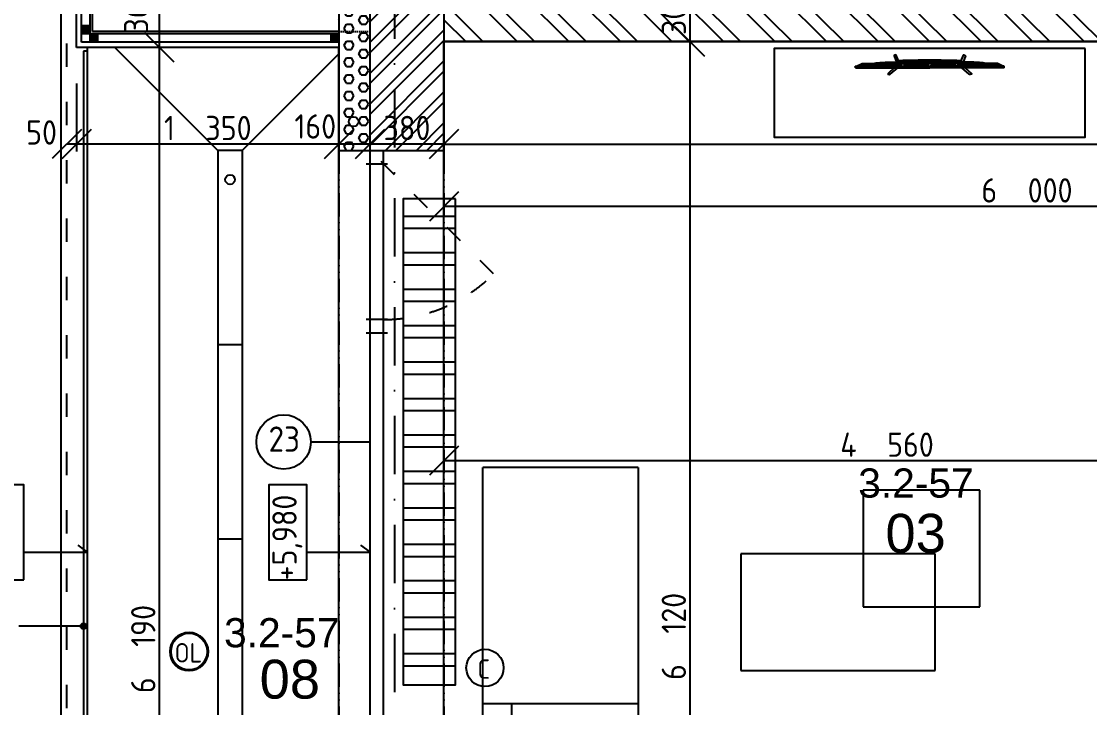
# Model space of a CAD drawing. Extents: x 4511820 to 5180432, y -1526536 to -944957.
# Drawn here: x 4978777 to 4984274, y -1153121 to -1149590 of the extents above; entities that cross this region are included whole.
import ezdxf

# ---------------------------------------------------------------- set-up
doc = ezdxf.new("R2010")
doc.units = 0
doc.header["$MEASUREMENT"] = 0
for name, pattern in [('ACAD_ISO03W100', [30, 12, -18]), ('ACAD_ISO07W100', [3.5, 0.5, -3]), ('ACAD_ISO12W100', [22, 12, -3, 0.5, -3, 0.5, -3]), ('BODKOCIARKOVANA_3', [5.6, 3, -1.3, 0, -1.3])]:
    doc.linetypes.add(name, pattern=pattern)
doc.layers.get('0').update_dxf_attribs({"linetype": 'CONTINUOUS'})
doc.layers.get('Defpoints').update_dxf_attribs({"color": 61, "linetype": 'CONTINUOUS'})
for name, color, linetype in [('KÓTY', 4, 'CONTINUOUS'), ('MÚRY', 1, 'CONTINUOUS'), ('OKNÁ', 143, 'CONTINUOUS'), ('osi', 253, 'CONTINUOUS'), ('Plochy', 41, 'CONTINUOUS'), ('POPIS', 7, 'CONTINUOUS'), ('POZEMOK', 7, 'CONTINUOUS'), ('TENKÁ', 7, 'CONTINUOUS'), ('tzb', 153, 'CONTINUOUS'), ('Z-Kúrenie', 101, 'CONTINUOUS'), ('ZARIADENIE', 47, 'CONTINUOUS'), ('ŠRAFY', 82, 'CONTINUOUS')]:
    doc.layers.add(name, color=color, linetype=linetype)
doc.layers.add('zz-kanal-daždová', color=136, linetype='CONTINUOUS', lineweight=40)
doc.styles.add('ARIAL', font='arial.ttf')
doc.styles.add('STYLE1', font='isocp.shx')
doc.dimstyles.new('STANDARD-50', dxfattribs={"dimtxt": 125, "dimasz": 150, "dimexe": 10, "dimexo": 200, "dimgap": 20, "dimtad": 1, "dimdsep": 46, "dimlunit": 6, "dimtxsty": 'STYLE1', "dimblk1": 'OBLIQUE', "dimblk2": 'OBLIQUE', "dimsah": 1, "dimcen": 2.5, "dimse1": 1, "dimse2": 1, "dimadec": 0, "dimazin": 0, "dimtfac": 1, "dimtmove": 1, "dimatfit": 3, "dimldrblk": 'OBLIQUE', "dimfxl": 1, "dimtolj": 1, "dimtzin": 0, "dimarcsym": 0})
pattern_1 = [(315, (6325766.1914, 3871286.8086), (4.4194173824, 4.4194173824), [])]

# ---------------------------------------------------------------- blocks, each defined once
blk = doc.blocks.new('_OBLIQUE')
at = {"color": 0, "linetype": 'ByBlock'}
blk.add_line((-0.5, -0.5), (0.5, 0.5), dxfattribs=at)
blk = doc.blocks.new('*D13042')
at = {"layer": 'Defpoints', "color": 0}
for p in [(4980951, -1149394.2), (4976404.5, -1149694.2), (4980951, -1149694.2)]:
    blk.add_point(p, dxfattribs=at)
at = {"layer": 'KÓTY', "color": 0, "lineweight": -2}
blk.add_line((4976404.5, -1149394.2), (4976404.5, -1149694.2), dxfattribs=at)
at = {"layer": 'KÓTY', "color": 0, "linetype": 'ByBlock', "lineweight": -2, "xscale": 150, "yscale": 150, "zscale": 150}
for p, rotation in [((4976404.5, -1149394.2), 90), ((4976404.5, -1149694.2), 270)]:
    blk.add_blockref('_OBLIQUE', p, dxfattribs=dict(at, rotation=rotation))
at = {"layer": 'KÓTY', "color": 0, "insert": (4976322, -1149544.2), "char_height": 125, "attachment_point": 5, "rotation": 90, "style": 'STYLE1'}
blk.add_mtext('\\A1;300', dxfattribs=at)
blk = doc.blocks.new('*D13043')
at = {"layer": 'Defpoints', "color": 0}
for p in [(4980951, -1149694.2), (4976404.5, -1155814.2), (4980951, -1155814.2)]:
    blk.add_point(p, dxfattribs=at)
at = {"layer": 'KÓTY', "color": 0, "lineweight": -2}
blk.add_line((4976404.5, -1149694.2), (4976404.5, -1155814.2), dxfattribs=at)
at = {"layer": 'KÓTY', "color": 0, "linetype": 'ByBlock', "lineweight": -2, "xscale": 150, "yscale": 150, "zscale": 150}
for p, rotation in [((4976404.5, -1149694.2), 90), ((4976404.5, -1155814.2), 270)]:
    blk.add_blockref('_OBLIQUE', p, dxfattribs=dict(at, rotation=rotation))
at = {"layer": 'KÓTY', "color": 0, "insert": (4976322, -1152754.2), "char_height": 125, "attachment_point": 5, "rotation": 90, "style": 'STYLE1'}
blk.add_mtext('\\A1;6ﾠ120', dxfattribs=at)
blk = doc.blocks.new('*D13050')
at = {"layer": 'Defpoints', "color": 0}
for p in [(4980696, -1143124.2), (4976754.5, -1149544.2), (4980696, -1149544.2)]:
    blk.add_point(p, dxfattribs=at)
at = {"layer": 'KÓTY', "color": 0, "lineweight": -2}
blk.add_line((4976754.5, -1143124.2), (4976754.5, -1149544.2), dxfattribs=at)
at = {"layer": 'KÓTY', "color": 0, "linetype": 'ByBlock', "lineweight": -2, "xscale": 150, "yscale": 150, "zscale": 150}
for p, rotation in [((4976754.5, -1143124.2), 90), ((4976754.5, -1149544.2), 270)]:
    blk.add_blockref('_OBLIQUE', p, dxfattribs=dict(at, rotation=rotation))
at = {"layer": 'KÓTY', "color": 0, "insert": (4976672, -1146334.2), "char_height": 125, "attachment_point": 5, "rotation": 90, "style": 'STYLE1'}
blk.add_mtext('\\A1;6ﾠ420', dxfattribs=at)
blk = doc.blocks.new('*D13051')
at = {"layer": 'Defpoints', "color": 0}
for p in [(4980696, -1149544.2), (4976754.5, -1155964.2), (4980696, -1155964.2)]:
    blk.add_point(p, dxfattribs=at)
at = {"layer": 'KÓTY', "color": 0, "lineweight": -2}
blk.add_line((4976754.5, -1149544.2), (4976754.5, -1155964.2), dxfattribs=at)
at = {"layer": 'KÓTY', "color": 0, "linetype": 'ByBlock', "lineweight": -2, "xscale": 150, "yscale": 150, "zscale": 150}
for p, rotation in [((4976754.5, -1149544.2), 90), ((4976754.5, -1155964.2), 270)]:
    blk.add_blockref('_OBLIQUE', p, dxfattribs=dict(at, rotation=rotation))
at = {"layer": 'KÓTY', "color": 0, "insert": (4976672, -1152754.2), "char_height": 125, "attachment_point": 5, "rotation": 90, "style": 'STYLE1'}
blk.add_mtext('\\A1;6ﾠ420', dxfattribs=at)
blk = doc.blocks.new('*D13055')
at = {"layer": 'Defpoints', "color": 0}
for p in [(4979211, -1136604.2), (4977104.5, -1169414.2), (4982061, -1169414.2)]:
    blk.add_point(p, dxfattribs=at)
at = {"layer": 'KÓTY', "color": 0, "lineweight": -2}
blk.add_line((4977104.5, -1136604.2), (4977104.5, -1169414.2), dxfattribs=at)
at = {"layer": 'KÓTY', "color": 0, "linetype": 'ByBlock', "lineweight": -2, "xscale": 150, "yscale": 150, "zscale": 150}
for p, rotation in [((4977104.5, -1136604.2), 90), ((4977104.5, -1169414.2), 270)]:
    blk.add_blockref('_OBLIQUE', p, dxfattribs=dict(at, rotation=rotation))
at = {"layer": 'KÓTY', "color": 0, "insert": (4977022, -1153009.2), "char_height": 125, "attachment_point": 5, "rotation": 90, "style": 'STYLE1'}
blk.add_mtext('\\A1;32ﾠ810', dxfattribs=at)
blk = doc.blocks.new('*D13065')
at = {"layer": 'Defpoints', "color": 0}
for p in [(4980571, -1149004.2), (4977454.5, -1150254.2), (4980571, -1150254.2)]:
    blk.add_point(p, dxfattribs=at)
at = {"layer": 'KÓTY', "color": 0, "lineweight": -2}
blk.add_line((4977454.5, -1149004.2), (4977454.5, -1150254.2), dxfattribs=at)
at = {"layer": 'KÓTY', "color": 0, "linetype": 'ByBlock', "lineweight": -2, "xscale": 150, "yscale": 150, "zscale": 150}
for p, rotation in [((4977454.5, -1149004.2), 90), ((4977454.5, -1150254.2), 270)]:
    blk.add_blockref('_OBLIQUE', p, dxfattribs=dict(at, rotation=rotation))
at = {"layer": 'KÓTY', "color": 0, "insert": (4977372, -1149629.2), "char_height": 125, "attachment_point": 5, "rotation": 90, "style": 'STYLE1'}
blk.add_mtext('\\A1;1ﾠ250', dxfattribs=at)
blk = doc.blocks.new('*D13066')
at = {"layer": 'Defpoints', "color": 0}
for p in [(4980571, -1150254.2), (4977454.5, -1153254.2), (4980571, -1153254.2)]:
    blk.add_point(p, dxfattribs=at)
at = {"layer": 'KÓTY', "color": 0, "lineweight": -2}
blk.add_line((4977454.5, -1150254.2), (4977454.5, -1153254.2), dxfattribs=at)
at = {"layer": 'KÓTY', "color": 0, "linetype": 'ByBlock', "lineweight": -2, "xscale": 150, "yscale": 150, "zscale": 150}
for p, rotation in [((4977454.5, -1150254.2), 90), ((4977454.5, -1153254.2), 270)]:
    blk.add_blockref('_OBLIQUE', p, dxfattribs=dict(at, rotation=rotation))
at = {"layer": 'KÓTY', "color": 0, "insert": (4977372, -1151754.2), "char_height": 125, "attachment_point": 5, "rotation": 90, "style": 'STYLE1'}
blk.add_mtext('\\A1;3ﾠ000', dxfattribs=at)
blk = doc.blocks.new('sedacka roh')
at = {"layer": 'ZARIADENIE', "color": 30, "ltscale": 0.25}
for p, q in [((4397144.3, -1344644.9), (4397144.3, -1342275.4)), ((4397944.3, -1342275.4), (4397144.3, -1342275.4)), ((4397944.3, -1342275.4), (4397944.3, -1343844.9)), ((4397944.3, -1343491.4), (4397144.3, -1343491.4)), ((4397294.3, -1344494.9), (4397294.3, -1343491.4)), ((4400244.3, -1343844.9), (4397944.3, -1343844.9)), ((4397944.3, -1343844.9), (4397944.3, -1344494.9)), ((4398677.7, -1343844.9), (4398677.7, -1344494.9)), ((4399411, -1343844.9), (4399411, -1344494.9)), ((4400094.3, -1343844.9), (4400094.3, -1344494.9)), ((4400244.3, -1343844.9), (4400244.3, -1344644.9)), ((4397294.3, -1344494.9), (4400094.3, -1344494.9)), ((4397144.3, -1344644.9), (4400244.3, -1344644.9))]:
    blk.add_line(p, q, dxfattribs=at)
at = {"layer": 'ZARIADENIE', "color": 45, "ltscale": 0.25}
for p, q in [((4399702.3, -1342392.2), (4399102.3, -1342392.2)), ((4399102.3, -1342392.2), (4399102.3, -1342992.2)), ((4399702.3, -1342992.2), (4399702.3, -1342392.2)), ((4398472.5, -1342719.9), (4398472.5, -1343319.9)), ((4399472.5, -1342719.9), (4398472.5, -1342719.9)), ((4399472.5, -1343319.9), (4399472.5, -1342719.9)), ((4399102.3, -1342992.2), (4399702.3, -1342992.2)), ((4398472.5, -1343319.9), (4399472.5, -1343319.9))]:
    blk.add_line(p, q, dxfattribs=at)
blk = doc.blocks.new('Tv06_top_cad-block.com')
at = {"color": 0}
for points in [[(-161.1, -3.4), (-173.3, 26.2, 0.359324), (-175.3, 27.3, 0.097501), (-182.8, 24.2, 0.350578), (-183.5, 22.1), (-171.1, -10.4)], [(161.1, -3.4), (173.3, 26.2, -0.359324), (175.3, 27.3, -0.097501), (182.8, 24.2, -0.350578), (183.5, 22.1), (171.1, -10.4)], [(-381.9, -38.8, -0.13121), (-383.2, -32.7, -0.169032), (-383, -32.3), (-381.8, -31.1, -0.205713), (-381.3, -30.9), (-378.5, -30.9, 0.118206), (-376.2, -30.4), (-351.4, -18.4, -0.105648), (-345.8, -17), (0, -17)], [(-339.3, -21.2), (-339.3, -21.2, 0.099639), (-344.3, -22.2), (-349.2, -24.6, 0.215889), (-350.7, -26.3, 0.476075), (-349.4, -28, 0.244765)], [(-295.5, -17), (-282, -15, -0.02037), (-255.8, -12, -0.012056), (-227.2, -10.7), (-169.3, -10.7)], [(-182.5, -38.8), (-214.4, -69.1, 0.250582), (-215, -71, 0.266718), (-214.3, -71.9, 0.084688)], [(-214.3, -71.9), (-207.3, -73.1, 0.211205), (-203.3, -72.1), (-165.2, -38.8)], [(-181.8, -17), (-178.5, -14, -0.213415), (-177.3, -13.6), (0, -13.6)], [(-172.1, -13.6, -0.072098), (-159.2, -3, -0.121861), (-158.4, -2.8)], [(-170.1, -10.6, -0.053076), (-160.2, -2.9), (-158.4, -2.8)], [(-147.6, -13.6), (-147.6, -7.5, -0.414214), (-147.4, -7.3), (-146.5, -7.3, -0.414214), (-146.3, -7.5), (-146.3, -13.6)], [(-146.8, -28, 0.414214), (-145, -26.2), (-145, -23, 0.414214), (-146.8, -21.2)], [(-143.9, -13.6), (-143.9, -7.5, -0.414214), (-143.7, -7.3), (-142.7, -7.3, -0.414214), (-142.6, -7.5), (-142.6, -13.6)], [(-140.2, -13.6), (-140.2, -7.5, -0.414214), (-140, -7.3), (-139, -7.3, -0.414214), (-138.8, -7.5), (-138.8, -13.6)], [(-136.4, -13.6), (-136.4, -7.5, -0.414214), (-136.3, -7.3), (-135.3, -7.3, -0.414214), (-135.1, -7.5), (-135.1, -13.6)], [(-132.7, -13.6), (-132.7, -7.5, -0.414214), (-132.5, -7.3), (-131.6, -7.3, -0.414214), (-131.4, -7.5), (-131.4, -13.6)], [(-128.8, -28, -0.414214), (-130.6, -26.2), (-130.6, -23, -0.414214), (-128.8, -21.2)], [(-129, -13.6), (-129, -7.5, -0.414214), (-128.8, -7.3), (-127.9, -7.3, -0.414214), (-127.7, -7.5), (-127.7, -13.6)], [(-125.3, -13.6), (-125.3, -7.5, -0.414214), (-125.1, -7.3), (-124.1, -7.3, -0.414214), (-124, -7.5), (-124, -13.6)], [(-121.6, -13.6), (-121.6, -7.5, -0.414214), (-121.4, -7.3), (-120.4, -7.3, -0.414214), (-120.2, -7.5), (-120.2, -13.6)], [(-117.8, -13.6), (-117.8, -7.5, -0.414214), (-117.7, -7.3), (-116.7, -7.3, -0.414214), (-116.5, -7.5), (-116.5, -13.6)], [(-114.1, -13.6), (-114.1, -7.5, -0.414214), (-113.9, -7.3), (-113, -7.3, -0.414214), (-112.8, -7.5), (-112.8, -13.6)], [(-110.4, -13.6), (-110.4, -7.5, -0.414214), (-110.2, -7.3), (-109.3, -7.3, -0.414214), (-109.1, -7.5), (-109.1, -13.6)], [(-106.7, -13.6), (-106.7, -7.5, -0.414214), (-106.5, -7.3), (-105.5, -7.3, -0.414214), (-105.4, -7.5), (-105.4, -13.6)], [(-103, -13.6), (-103, -7.5, -0.414214), (-102.8, -7.3), (-101.8, -7.3, -0.414214), (-101.6, -7.5), (-101.6, -13.6)], [(-99.2, -13.6), (-99.2, -7.5, -0.414214), (-99.1, -7.3), (-98.1, -7.3, -0.414214), (-97.9, -7.5), (-97.9, -13.6)], [(-95.5, -13.6), (-95.5, -7.5, -0.414214), (-95.3, -7.3), (-94.4, -7.3, -0.414214), (-94.2, -7.5), (-94.2, -13.6)], [(-91.8, -13.6), (-91.8, -7.5, -0.414214), (-91.6, -7.3), (-90.7, -7.3, -0.414214), (-90.5, -7.5), (-90.5, -13.6)], [(-88.1, -13.6), (-88.1, -7.5, -0.414214), (-87.9, -7.3), (-86.9, -7.3, -0.414214), (-86.8, -7.5), (-86.8, -13.6)], [(-84.4, -13.6), (-84.4, -7.5, -0.414214), (-84.2, -7.3), (-83.2, -7.3, -0.414214), (-83, -7.5), (-83, -13.6)], [(-80.6, -13.6), (-80.6, -7.5, -0.414214), (-80.5, -7.3), (-79.5, -7.3, -0.414214), (-79.3, -7.5), (-79.3, -13.6)], [(-76.9, -13.6), (-76.9, -7.5, -0.414214), (-76.7, -7.3), (-75.8, -7.3, -0.414214), (-75.6, -7.5), (-75.6, -13.6)], [(-73.2, -13.6), (-73.2, -7.5, -0.414214), (-73, -7.3), (-72.1, -7.3, -0.414214), (-71.9, -7.5), (-71.9, -13.6)], [(-69.5, -13.6), (-69.5, -7.5, -0.414214), (-69.3, -7.3), (-68.3, -7.3, -0.414214), (-68.2, -7.5), (-68.2, -13.6)], [(-65.8, -13.6), (-65.8, -7.5, -0.414214), (-65.6, -7.3), (-64.6, -7.3, -0.414214), (-64.4, -7.5), (-64.4, -13.6)], [(-62, -13.6), (-62, -7.5, -0.414214), (-61.9, -7.3), (-60.9, -7.3, -0.414214), (-60.7, -7.5), (-60.7, -13.6)], [(-58.3, -13.6), (-58.3, -7.5, -0.414214), (-58.1, -7.3), (-57.2, -7.3, -0.414214), (-57, -7.5), (-57, -13.6)], [(-54.6, -13.6), (-54.6, -7.5, -0.414214), (-54.4, -7.3), (-53.5, -7.3, -0.414214), (-53.3, -7.5), (-53.3, -13.6)], [(-50.9, -13.6), (-50.9, -7.5, -0.414214), (-50.7, -7.3), (-49.7, -7.3, -0.414214), (-49.6, -7.5), (-49.6, -13.6)], [(-47.2, -13.6), (-47.2, -7.5, -0.414214), (-47, -7.3), (-46, -7.3, -0.414214), (-45.8, -7.5), (-45.8, -13.6)], [(-43.4, -13.6), (-43.4, -7.5, -0.414214), (-43.3, -7.3), (-42.3, -7.3, -0.414214), (-42.1, -7.5), (-42.1, -13.6)], [(-39.7, -13.6), (-39.7, -7.5, -0.414214), (-39.5, -7.3), (-38.6, -7.3, -0.414214), (-38.4, -7.5), (-38.4, -13.6)], [(-36, -13.6), (-36, -7.5, -0.414214), (-35.8, -7.3), (-34.9, -7.3, -0.414214), (-34.7, -7.5), (-34.7, -13.6)], [(-32.3, -13.6), (-32.3, -7.5, -0.414214), (-32.1, -7.3), (-31.1, -7.3, -0.414214), (-31, -7.5), (-31, -13.6)], [(-28.6, -13.6), (-28.6, -7.5, -0.414214), (-28.4, -7.3), (-27.4, -7.3, -0.414214), (-27.2, -7.5), (-27.2, -13.6)], [(-24.8, -13.6), (-24.8, -7.5, -0.414214), (-24.7, -7.3), (-23.7, -7.3, -0.414214), (-23.5, -7.5), (-23.5, -13.6)], [(-21.1, -13.6), (-21.1, -7.5, -0.414214), (-20.9, -7.3), (-20, -7.3, -0.414214), (-19.8, -7.5), (-19.8, -13.6)], [(-17.4, -13.6), (-17.4, -7.5, -0.414214), (-17.2, -7.3), (-16.3, -7.3, -0.414214), (-16.1, -7.5), (-16.1, -13.6)], [(-13.7, -13.6), (-13.7, -7.5, -0.414214), (-13.5, -7.3), (-12.5, -7.3, -0.414214), (-12.4, -7.5), (-12.4, -13.6)], [(-10, -13.6), (-10, -7.5, -0.414214), (-9.8, -7.3), (-8.8, -7.3, -0.414214), (-8.6, -7.5), (-8.6, -13.6)], [(-10, -28, 0.414214), (-8.2, -26.2), (-8.2, -23, 0.414214), (-10, -21.2)], [(-6.2, -13.6), (-6.2, -7.5, -0.414214), (-6.1, -7.3), (-5.1, -7.3, -0.414214), (-4.9, -7.5), (-4.9, -13.6)], [(-2.5, -13.6), (-2.5, -7.5, -0.414214), (-2.3, -7.3), (-1.4, -7.3, -0.414214), (-1.2, -7.5), (-1.2, -13.6)], [(181.8, -17), (178.5, -14, 0.213415), (177.3, -13.6), (0, -13.6)], [(381.9, -38.8, 0.13121), (383.2, -32.7, 0.169032), (383, -32.3), (381.8, -31.1, 0.205713), (381.3, -30.9), (378.5, -30.9, -0.118206), (376.2, -30.4), (351.4, -18.4, 0.105648), (345.8, -17), (0, -17)], [(2.5, -13.6), (2.5, -7.5, 0.414214), (2.3, -7.3), (1.4, -7.3, 0.414214), (1.2, -7.5), (1.2, -13.6)], [(6.2, -13.6), (6.2, -7.5, 0.414214), (6.1, -7.3), (5.1, -7.3, 0.414214), (4.9, -7.5), (4.9, -13.6)], [(10, -28, -0.414214), (8.2, -26.2), (8.2, -23, -0.414214), (10, -21.2)], [(10, -13.6), (10, -7.5, 0.414214), (9.8, -7.3), (8.8, -7.3, 0.414214), (8.6, -7.5), (8.6, -13.6)], [(13.7, -13.6), (13.7, -7.5, 0.414214), (13.5, -7.3), (12.5, -7.3, 0.414214), (12.4, -7.5), (12.4, -13.6)], [(17.4, -13.6), (17.4, -7.5, 0.414214), (17.2, -7.3), (16.3, -7.3, 0.414214), (16.1, -7.5), (16.1, -13.6)], [(21.1, -13.6), (21.1, -7.5, 0.414214), (20.9, -7.3), (20, -7.3, 0.414214), (19.8, -7.5), (19.8, -13.6)], [(24.8, -13.6), (24.8, -7.5, 0.414214), (24.7, -7.3), (23.7, -7.3, 0.414214), (23.5, -7.5), (23.5, -13.6)], [(28.6, -13.6), (28.6, -7.5, 0.414214), (28.4, -7.3), (27.4, -7.3, 0.414214), (27.2, -7.5), (27.2, -13.6)], [(32.3, -13.6), (32.3, -7.5, 0.414214), (32.1, -7.3), (31.1, -7.3, 0.414214), (31, -7.5), (31, -13.6)], [(36, -13.6), (36, -7.5, 0.414214), (35.8, -7.3), (34.9, -7.3, 0.414214), (34.7, -7.5), (34.7, -13.6)], [(39.7, -13.6), (39.7, -7.5, 0.414214), (39.5, -7.3), (38.6, -7.3, 0.414214), (38.4, -7.5), (38.4, -13.6)], [(43.4, -13.6), (43.4, -7.5, 0.414214), (43.3, -7.3), (42.3, -7.3, 0.414214), (42.1, -7.5), (42.1, -13.6)], [(47.2, -13.6), (47.2, -7.5, 0.414214), (47, -7.3), (46, -7.3, 0.414214), (45.8, -7.5), (45.8, -13.6)], [(50.9, -13.6), (50.9, -7.5, 0.414214), (50.7, -7.3), (49.7, -7.3, 0.414214), (49.6, -7.5), (49.6, -13.6)], [(54.6, -13.6), (54.6, -7.5, 0.414214), (54.4, -7.3), (53.5, -7.3, 0.414214), (53.3, -7.5), (53.3, -13.6)], [(58.3, -13.6), (58.3, -7.5, 0.414214), (58.1, -7.3), (57.2, -7.3, 0.414214), (57, -7.5), (57, -13.6)], [(62, -13.6), (62, -7.5, 0.414214), (61.9, -7.3), (60.9, -7.3, 0.414214), (60.7, -7.5), (60.7, -13.6)], [(65.8, -13.6), (65.8, -7.5, 0.414214), (65.6, -7.3), (64.6, -7.3, 0.414214), (64.4, -7.5), (64.4, -13.6)], [(69.5, -13.6), (69.5, -7.5, 0.414214), (69.3, -7.3), (68.3, -7.3, 0.414214), (68.2, -7.5), (68.2, -13.6)], [(73.2, -13.6), (73.2, -7.5, 0.414214), (73, -7.3), (72.1, -7.3, 0.414214), (71.9, -7.5), (71.9, -13.6)], [(76.9, -13.6), (76.9, -7.5, 0.414214), (76.7, -7.3), (75.8, -7.3, 0.414214), (75.6, -7.5), (75.6, -13.6)], [(80.6, -13.6), (80.6, -7.5, 0.414214), (80.5, -7.3), (79.5, -7.3, 0.414214), (79.3, -7.5), (79.3, -13.6)], [(84.4, -13.6), (84.4, -7.5, 0.414214), (84.2, -7.3), (83.2, -7.3, 0.414214), (83, -7.5), (83, -13.6)], [(88.1, -13.6), (88.1, -7.5, 0.414214), (87.9, -7.3), (86.9, -7.3, 0.414214), (86.8, -7.5), (86.8, -13.6)], [(91.8, -13.6), (91.8, -7.5, 0.414214), (91.6, -7.3), (90.7, -7.3, 0.414214), (90.5, -7.5), (90.5, -13.6)], [(95.5, -13.6), (95.5, -7.5, 0.414214), (95.3, -7.3), (94.4, -7.3, 0.414214), (94.2, -7.5), (94.2, -13.6)], [(99.2, -13.6), (99.2, -7.5, 0.414214), (99.1, -7.3), (98.1, -7.3, 0.414214), (97.9, -7.5), (97.9, -13.6)], [(103, -13.6), (103, -7.5, 0.414214), (102.8, -7.3), (101.8, -7.3, 0.414214), (101.6, -7.5), (101.6, -13.6)], [(106.7, -13.6), (106.7, -7.5, 0.414214), (106.5, -7.3), (105.5, -7.3, 0.414214), (105.4, -7.5), (105.4, -13.6)], [(110.4, -13.6), (110.4, -7.5, 0.414214), (110.2, -7.3), (109.3, -7.3, 0.414214), (109.1, -7.5), (109.1, -13.6)], [(114.1, -13.6), (114.1, -7.5, 0.414214), (113.9, -7.3), (113, -7.3, 0.414214), (112.8, -7.5), (112.8, -13.6)], [(117.8, -13.6), (117.8, -7.5, 0.414214), (117.7, -7.3), (116.7, -7.3, 0.414214), (116.5, -7.5), (116.5, -13.6)], [(121.6, -13.6), (121.6, -7.5, 0.414214), (121.4, -7.3), (120.4, -7.3, 0.414214), (120.2, -7.5), (120.2, -13.6)], [(125.3, -13.6), (125.3, -7.5, 0.414214), (125.1, -7.3), (124.1, -7.3, 0.414214), (124, -7.5), (124, -13.6)], [(129, -13.6), (129, -7.5, 0.414214), (128.8, -7.3), (127.9, -7.3, 0.414214), (127.7, -7.5), (127.7, -13.6)], [(128.8, -28, 0.414214), (130.6, -26.2), (130.6, -23, 0.414214), (128.8, -21.2)], [(132.7, -13.6), (132.7, -7.5, 0.414214), (132.5, -7.3), (131.6, -7.3, 0.414214), (131.4, -7.5), (131.4, -13.6)], [(136.4, -13.6), (136.4, -7.5, 0.414214), (136.3, -7.3), (135.3, -7.3, 0.414214), (135.1, -7.5), (135.1, -13.6)], [(140.2, -13.6), (140.2, -7.5, 0.414214), (140, -7.3), (139, -7.3, 0.414214), (138.8, -7.5), (138.8, -13.6)], [(143.9, -13.6), (143.9, -7.5, 0.414214), (143.7, -7.3), (142.7, -7.3, 0.414214), (142.6, -7.5), (142.6, -13.6)], [(146.8, -28, -0.414214), (145, -26.2), (145, -23, -0.414214), (146.8, -21.2)], [(147.6, -13.6), (147.6, -7.5, 0.414214), (147.4, -7.3), (146.5, -7.3, 0.414214), (146.3, -7.5), (146.3, -13.6)], [(172.1, -13.6, 0.072098), (159.2, -3, 0.121861), (158.4, -2.8)], [(170.1, -10.6, 0.053076), (160.2, -2.9), (158.4, -2.8)], [(214.3, -71.9), (207.3, -73.1, -0.211205), (203.3, -72.1), (165.2, -38.8)], [(295.5, -17), (282, -15, 0.02037), (255.8, -12, 0.012056), (227.2, -10.7), (169.3, -10.7)], [(182.5, -38.8), (214.4, -69.1, -0.250582), (215, -71, -0.266718), (214.3, -71.9, -0.084688)], [(339.3, -21.2), (339.3, -21.2, -0.099639), (344.3, -22.2), (349.2, -24.6, -0.215889), (350.7, -26.3, -0.476075), (349.4, -28, -0.244765)]]:
    blk.add_lwpolyline(points, format="xyb", dxfattribs=at)
for points in [[(-381.9, -38.8), (0, -38.8)], [(-378.5, -30.9), (0, -30.9)], [(-349.4, -28), (-146.8, -28)], [(-339.3, -21.2), (-146.8, -21.2)], [(-158.6, -6.5), (0, -6.5)], [(-128.8, -21.2), (-10, -21.2)], [(-128.8, -28), (-10, -28)], [(158.6, -6.5), (0, -6.5)], [(378.5, -30.9), (0, -30.9)], [(381.9, -38.8), (0, -38.8)], [(128.8, -21.2), (10, -21.2)], [(128.8, -28), (10, -28)], [(339.3, -21.2), (146.8, -21.2)], [(349.4, -28), (146.8, -28)]]:
    blk.add_lwpolyline(points, dxfattribs=at)
for centre, radius, start, end in [((0, -4564), 4564, 90, 91.9893), ((0, -4564), 4564, 88.0107, 90), ((-170.5, -10.1), 0.6, 200.9784, 314.0295), ((170.5, -10.1), 0.6, 225.9705, 339.0216)]:
    blk.add_arc(centre, radius, start, end, dxfattribs=at)
blk = doc.blocks.new('TV')
at = {"layer": 'ZARIADENIE', "color": 8}
blk.add_blockref('Tv06_top_cad-block.com', (4448198.7, -1316337.8), dxfattribs=at)
blk = doc.blocks.new('*D18457')
at = {"layer": 'Defpoints', "color": 0}
for p in [(4980951, -1149394.2), (4980951, -1149694.2), (4982216.5, -1149694.2)]:
    blk.add_point(p, dxfattribs=at)
at = {"layer": 'KÓTY', "color": 0, "lineweight": -2}
blk.add_line((4982216.5, -1149394.2), (4982216.5, -1149694.2), dxfattribs=at)
at = {"layer": 'KÓTY', "color": 0, "linetype": 'ByBlock', "lineweight": -2, "xscale": 150, "yscale": 150, "zscale": 150}
for p, rotation in [((4982216.5, -1149394.2), 90), ((4982216.5, -1149694.2), 270)]:
    blk.add_blockref('_OBLIQUE', p, dxfattribs=dict(at, rotation=rotation))
at = {"layer": 'KÓTY', "color": 0, "insert": (4982134, -1149544.2), "char_height": 125, "attachment_point": 5, "rotation": 90, "style": 'STYLE1'}
blk.add_mtext('\\A1;300', dxfattribs=at)
blk = doc.blocks.new('*D18458')
at = {"layer": 'Defpoints', "color": 0}
for p in [(4980951, -1149694.2), (4980951, -1155814.2), (4982216.5, -1155814.2)]:
    blk.add_point(p, dxfattribs=at)
at = {"layer": 'KÓTY', "color": 0, "lineweight": -2}
blk.add_line((4982216.5, -1149694.2), (4982216.5, -1155814.2), dxfattribs=at)
at = {"layer": 'KÓTY', "color": 0, "linetype": 'ByBlock', "lineweight": -2, "xscale": 150, "yscale": 150, "zscale": 150}
for p, rotation in [((4982216.5, -1149694.2), 90), ((4982216.5, -1155814.2), 270)]:
    blk.add_blockref('_OBLIQUE', p, dxfattribs=dict(at, rotation=rotation))
at = {"layer": 'KÓTY', "color": 0, "insert": (4982134, -1152754.2), "char_height": 125, "attachment_point": 5, "rotation": 90, "style": 'STYLE1'}
blk.add_mtext('\\A1;6ﾠ120', dxfattribs=at)
blk = doc.blocks.new('*D18538')
at = {"layer": 'Defpoints', "color": 0}
for p in [(4980951, -1150312.7), (4986951, -1150312.7), (4980951, -1150542.5)]:
    blk.add_point(p, dxfattribs=at)
at = {"layer": 'KÓTY', "color": 0, "lineweight": -2}
blk.add_line((4986951, -1150542.5), (4980951, -1150542.5), dxfattribs=at)
at = {"layer": 'KÓTY', "color": 0, "linetype": 'ByBlock', "lineweight": -2, "xscale": 150, "yscale": 150, "zscale": 150, "rotation": 180}
blk.add_blockref('_OBLIQUE', (4980951, -1150542.5), dxfattribs=at)
at = {"layer": 'KÓTY', "color": 0, "linetype": 'ByBlock', "lineweight": -2, "xscale": 150, "yscale": 150, "zscale": 150}
blk.add_blockref('_OBLIQUE', (4986951, -1150542.5), dxfattribs=at)
at = {"layer": 'KÓTY', "color": 0, "insert": (4983951, -1150460), "char_height": 125, "attachment_point": 5, "style": 'STYLE1'}
blk.add_mtext('\\A1;6ﾠ000', dxfattribs=at)
blk = doc.blocks.new('*D18544')
at = {"layer": 'Defpoints', "color": 0}
for p in [(4980951, -1151850.5), (4980951, -1152313.2), (4985511, -1152313.2)]:
    blk.add_point(p, dxfattribs=at)
at = {"layer": 'KÓTY', "color": 0, "lineweight": -2}
blk.add_line((4985511, -1151850.5), (4980951, -1151850.5), dxfattribs=at)
at = {"layer": 'KÓTY', "color": 0, "linetype": 'ByBlock', "lineweight": -2, "xscale": 150, "yscale": 150, "zscale": 150, "rotation": 180}
blk.add_blockref('_OBLIQUE', (4980951, -1151850.5), dxfattribs=at)
at = {"layer": 'KÓTY', "color": 0, "linetype": 'ByBlock', "lineweight": -2, "xscale": 150, "yscale": 150, "zscale": 150}
blk.add_blockref('_OBLIQUE', (4985511, -1151850.5), dxfattribs=at)
at = {"layer": 'KÓTY', "color": 0, "insert": (4983231, -1151768), "char_height": 125, "attachment_point": 5, "style": 'STYLE1'}
blk.add_mtext('\\A1;4ﾠ560', dxfattribs=at)
blk = doc.blocks.new('*D18571')
at = {"layer": 'Defpoints', "color": 0}
for p in [(4980951, -1149626.7), (4988711, -1149626.7), (4988711, -1150221.5)]:
    blk.add_point(p, dxfattribs=at)
at = {"layer": 'KÓTY', "color": 0, "lineweight": -2}
blk.add_line((4980951, -1150221.5), (4988711, -1150221.5), dxfattribs=at)
at = {"layer": 'KÓTY', "color": 0, "linetype": 'ByBlock', "lineweight": -2, "xscale": 150, "yscale": 150, "zscale": 150, "rotation": 180}
blk.add_blockref('_OBLIQUE', (4980951, -1150221.5), dxfattribs=at)
at = {"layer": 'KÓTY', "color": 0, "linetype": 'ByBlock', "lineweight": -2, "xscale": 150, "yscale": 150, "zscale": 150}
blk.add_blockref('_OBLIQUE', (4988711, -1150221.5), dxfattribs=at)
at = {"layer": 'KÓTY', "color": 0, "insert": (4984831, -1150139), "char_height": 125, "attachment_point": 5, "style": 'STYLE1'}
blk.add_mtext('\\A1;7ﾠ760', dxfattribs=at)
blk = doc.blocks.new('*D19243')
at = {"layer": 'Defpoints', "color": 0}
for p in [(4979486.5, -1149724.2), (4979486.5, -1155914.2), (4979486.5, -1155914.2)]:
    blk.add_point(p, dxfattribs=at)
at = {"layer": 'KÓTY', "color": 0, "lineweight": -2}
blk.add_line((4979486.5, -1149724.2), (4979486.5, -1155914.2), dxfattribs=at)
at = {"layer": 'KÓTY', "color": 0, "linetype": 'ByBlock', "lineweight": -2, "xscale": 150, "yscale": 150, "zscale": 150}
for p, rotation in [((4979486.5, -1149724.2), 90), ((4979486.5, -1155914.2), 270)]:
    blk.add_blockref('_OBLIQUE', p, dxfattribs=dict(at, rotation=rotation))
at = {"layer": 'KÓTY', "color": 0, "insert": (4979404, -1152819.2), "char_height": 125, "attachment_point": 5, "rotation": 90, "style": 'STYLE1'}
blk.add_mtext('\\A1;6ﾠ190', dxfattribs=at)
blk = doc.blocks.new('*D47941')
at = {"layer": 'Defpoints', "color": 0}
for p in [(4979486.5, -1149364.2), (4979486.5, -1149724.2), (4979486.5, -1149724.2)]:
    blk.add_point(p, dxfattribs=at)
at = {"layer": 'KÓTY', "color": 0, "lineweight": -2}
blk.add_line((4979486.5, -1149364.2), (4979486.5, -1149724.2), dxfattribs=at)
at = {"layer": 'KÓTY', "color": 0, "linetype": 'ByBlock', "lineweight": -2, "xscale": 150, "yscale": 150, "zscale": 150}
for p, rotation in [((4979486.5, -1149364.2), 90), ((4979486.5, -1149724.2), 270)]:
    blk.add_blockref('_OBLIQUE', p, dxfattribs=dict(at, rotation=rotation))
at = {"layer": 'KÓTY', "color": 0, "insert": (4979367, -1149534.5), "char_height": 125, "attachment_point": 5, "rotation": 90, "style": 'STYLE1'}
blk.add_mtext('\\A1;360', dxfattribs=at)
blk = doc.blocks.new('*D47944')
at = {"layer": 'Defpoints', "color": 0}
for p in [(4980571, -1150221.5), (4980571, -1150221.5), (4980951, -1150221.5)]:
    blk.add_point(p, dxfattribs=at)
at = {"layer": 'KÓTY', "color": 0, "lineweight": -2}
blk.add_line((4980951, -1150221.5), (4980571, -1150221.5), dxfattribs=at)
at = {"layer": 'KÓTY', "color": 0, "linetype": 'ByBlock', "lineweight": -2, "xscale": 150, "yscale": 150, "zscale": 150, "rotation": 180}
blk.add_blockref('_OBLIQUE', (4980571, -1150221.5), dxfattribs=at)
at = {"layer": 'KÓTY', "color": 0, "linetype": 'ByBlock', "lineweight": -2, "xscale": 150, "yscale": 150, "zscale": 150}
blk.add_blockref('_OBLIQUE', (4980951, -1150221.5), dxfattribs=at)
at = {"layer": 'KÓTY', "color": 0, "insert": (4980761, -1150139), "char_height": 125, "attachment_point": 5, "style": 'STYLE1'}
blk.add_mtext('\\A1;380', dxfattribs=at)
blk = doc.blocks.new('*D47945')
at = {"layer": 'Defpoints', "color": 0}
for p in [(4980411, -1150221.5), (4980411, -1150221.5), (4980571, -1150221.5)]:
    blk.add_point(p, dxfattribs=at)
at = {"layer": 'KÓTY', "color": 0, "lineweight": -2}
blk.add_line((4980571, -1150221.5), (4980411, -1150221.5), dxfattribs=at)
at = {"layer": 'KÓTY', "color": 0, "linetype": 'ByBlock', "lineweight": -2, "xscale": 150, "yscale": 150, "zscale": 150, "rotation": 180}
blk.add_blockref('_OBLIQUE', (4980411, -1150221.5), dxfattribs=at)
at = {"layer": 'KÓTY', "color": 0, "linetype": 'ByBlock', "lineweight": -2, "xscale": 150, "yscale": 150, "zscale": 150}
blk.add_blockref('_OBLIQUE', (4980571, -1150221.5), dxfattribs=at)
at = {"layer": 'KÓTY', "color": 0, "insert": (4980289.2, -1150131), "char_height": 125, "attachment_point": 5, "style": 'STYLE1'}
blk.add_mtext('\\A1;160', dxfattribs=at)
blk = doc.blocks.new('*D47946')
at = {"layer": 'Defpoints', "color": 0}
for p in [(4979061, -1150221.5), (4979061, -1150637), (4980411, -1150637)]:
    blk.add_point(p, dxfattribs=at)
at = {"layer": 'KÓTY', "color": 0, "lineweight": -2}
blk.add_line((4980411, -1150221.5), (4979061, -1150221.5), dxfattribs=at)
at = {"layer": 'KÓTY', "color": 0, "linetype": 'ByBlock', "lineweight": -2, "xscale": 150, "yscale": 150, "zscale": 150, "rotation": 180}
blk.add_blockref('_OBLIQUE', (4979061, -1150221.5), dxfattribs=at)
at = {"layer": 'KÓTY', "color": 0, "linetype": 'ByBlock', "lineweight": -2, "xscale": 150, "yscale": 150, "zscale": 150}
blk.add_blockref('_OBLIQUE', (4980411, -1150221.5), dxfattribs=at)
at = {"layer": 'KÓTY', "color": 0, "insert": (4979736, -1150139), "char_height": 125, "attachment_point": 5, "style": 'STYLE1'}
blk.add_mtext('\\A1;1ﾠ350', dxfattribs=at)
blk = doc.blocks.new('*D47947')
at = {"layer": 'Defpoints', "color": 0}
for p in [(4979011, -1150221.5), (4979011, -1150637), (4979061, -1150637)]:
    blk.add_point(p, dxfattribs=at)
at = {"layer": 'KÓTY', "color": 0, "lineweight": -2}
blk.add_line((4979061, -1150221.5), (4979011, -1150221.5), dxfattribs=at)
at = {"layer": 'KÓTY', "color": 0, "linetype": 'ByBlock', "lineweight": -2, "xscale": 150, "yscale": 150, "zscale": 150, "rotation": 180}
blk.add_blockref('_OBLIQUE', (4979011, -1150221.5), dxfattribs=at)
at = {"layer": 'KÓTY', "color": 0, "linetype": 'ByBlock', "lineweight": -2, "xscale": 150, "yscale": 150, "zscale": 150}
blk.add_blockref('_OBLIQUE', (4979061, -1150221.5), dxfattribs=at)
at = {"layer": 'KÓTY', "color": 0, "insert": (4978880.7, -1150162), "char_height": 125, "attachment_point": 5, "style": 'STYLE1'}
blk.add_mtext('\\A1;50', dxfattribs=at)

msp = doc.modelspace()

# ---------------------------------------------------------------- hatches: boundary and pattern name
at = {"layer": 'TENKÁ'}
h = msp.add_hatch(color=256, dxfattribs=at)
h.dxf.hatch_style = 1
h.paths.add_polyline_path([(4979081, -1152701.191, 2.41421356), (4979096, -1152686.191, 0.41421356)])
at = {"layer": 'Z-Kúrenie', "linetype": 'Continuous'}
h = msp.add_hatch(dxfattribs=at)
h.set_pattern_fill('ANSI32', color=256, scale=500, angle=135)
h.set_pattern_definition([(180, (-102764.5, -17405), (-2e-14, -187.5), []), (180, (-102827, -17342.5), (-2e-14, -187.5), [])])
h.paths.add_polyline_path([(4980741, -1150504.191), (4980741, -1153004.191), (4981010, -1153004.191), (4981010, -1150504.191)])
at = {"layer": 'ŠRAFY'}
h = msp.add_hatch(dxfattribs=at)
h.set_pattern_fill('HEX', color=256, scale=200)
h.paths.add_polyline_path([(4980411, -1149521.691), (4980411, -1149566.691), (4980411, -1149641.691), (4980411, -1149654.191), (4980411, -1149698.191), (4980411, -1149724.191), (4980411, -1149756.691), (4980411, -1150254.191), (4980571, -1150254.191), (4980571, -1149004.191), (4980411, -1149004.191), (4980411, -1149314.191), (4980411, -1149331.691), (4980411, -1149364.191), (4980411, -1149390.191), (4980411, -1149434.191), (4980411, -1149446.691)])
h.paths.add_polyline_path([(4980511, -1150106.691, 1), (4980461, -1150106.691, 1)], flags=16)
h = msp.add_hatch(dxfattribs=at)
h.set_pattern_fill('ANSI32', color=256, scale=300)
h.set_pattern_definition([(45, (0, 175781), (-79.549513, 79.549513), []), (45, (53.03, 175781), (-79.549513, 79.549513), [])])
h.paths.add_polyline_path([(4980571, -1149004.191), (4980571, -1150254.191), (4980951, -1150254.191), (4980951, -1149694.191), (4980951, -1149394.191), (4980951, -1149004.191)])
h = msp.add_hatch(dxfattribs=at)
h.set_pattern_fill('ANSI32', color=256, scale=500, angle=90)
h.set_pattern_definition([(135, (515810.9, 44482.1), (-132.5825215, -132.5825215), []), (135, (515810.9, 44570.48), (-132.5825215, -132.5825215), [])])
h.paths.add_polyline_path([(4986836, -1149394.191), (4980951, -1149394.191), (4980951, -1149694.191), (4986951, -1149694.191), (4986951, -1149394.191)])
h = msp.add_hatch(dxfattribs=at)
h.set_pattern_fill('ANSI31', color=45, scale=50, angle=270)
h.set_pattern_definition(pattern_1)
h.paths.add_polyline_path([(4979087, -1149614.191), (4979087, -1149654.191), (4979131, -1149654.191), (4979131, -1149614.191)])
h = msp.add_hatch(dxfattribs=at)
h.set_pattern_fill('ANSI31', color=45, scale=50, angle=270)
h.set_pattern_definition(pattern_1)
h.paths.add_polyline_path([(4979131, -1149654.191), (4979131, -1149698.191), (4979171, -1149698.191), (4979171, -1149654.191)])
h = msp.add_hatch(dxfattribs=at)
h.set_pattern_fill('ANSI31', color=45, scale=50, angle=270)
h.set_pattern_definition(pattern_1)
h.paths.add_polyline_path([(4980371, -1149654.191), (4980371, -1149698.191), (4980411, -1149698.191), (4980411, -1149654.191)])

# ---------------------------------------------------------------- linework, layer by layer
at = {"layer": 'KÓTY', "ltscale": 25}
msp.add_line((4979061, -1149910.097), (4979061, -1150260.097), dxfattribs=at)
at = {"layer": 'MÚRY'}
for p, q in [((4979061, -1149724.191), (4979061, -1149364.191)), ((4980411, -1149724.191), (4979061, -1149724.191)), ((4980411, -1149724.191), (4980411, -1150254.191)), ((4980951, -1149694.191), (4980951, -1150254.191)), ((4986951, -1149694.191), (4980951, -1149694.191)), ((4980411, -1150254.191), (4980951, -1150254.191))]:
    msp.add_line(p, q, dxfattribs=at)
at = {"layer": 'OKNÁ'}
for p, q in [((4979096, -1149744.191), (4979096, -1155204.191)), ((4979116, -1149744.191), (4979096, -1149744.191)), ((4979116, -1149744.191), (4979116, -1155204.191))]:
    msp.add_line(p, q, dxfattribs=at)
at = {"layer": 'OKNÁ', "ltscale": 0.25}
for p, q in [((4980571, -1153254.191), (4980571, -1150254.191)), ((4980641, -1153254.191), (4980641, -1150254.191)), ((4980661, -1150324.191), (4980551, -1150324.191)), ((4980661, -1151124.191), (4980551, -1151124.191)), ((4980661, -1151194.191), (4980551, -1151194.191)), ((4980266.146, -1151754.191), (4980571, -1151754.191))]:
    msp.add_line(p, q, dxfattribs=at)
at = {"layer": 'OKNÁ', "linetype": 'ACAD_ISO03W100', "ltscale": 8}
msp.add_line((4980626.858, -1150310.049), (4981206.685, -1150889.877), dxfattribs=at)
at = {"layer": 'OKNÁ', "ltscale": 0.25}
msp.add_circle((4980126.146, -1151754.191), 140, dxfattribs=at)
at = {"layer": 'OKNÁ', "linetype": 'ACAD_ISO03W100', "ltscale": 8}
msp.add_arc((4980641, -1150324.191), 800, 270, 315, dxfattribs=at)
at = {"layer": 'osi', "linetype": 'BODKOCIARKOVANA_3', "ltscale": 100}
msp.add_line((4980696, -1134257), (4980696, -1171774.191), dxfattribs=at)
at = {"layer": 'Plochy'}
for points in [[(4980411, -1149724.191), (4979116, -1149724.191), (4979116, -1155224.191), (4979161, -1155224.191), (4979161, -1155914.191), (4980411, -1155914.191)], [(4980951, -1149694.191), (4986951, -1149694.191), (4986951, -1152199.191), (4985511, -1152199.191), (4985511, -1152314.191), (4986211, -1152314.191), (4986211, -1155214.191), (4985096, -1155214.191), (4985096, -1155814.191), (4980951, -1155814.191)]]:
    msp.add_lwpolyline(points, close=True, dxfattribs=at)
at = {"layer": 'POZEMOK'}
for p, q in [((4979788.5, -1150254.191), (4979258.5, -1149724.191)), ((4979913.5, -1150254.191), (4980411, -1149756.691)), ((4979913.5, -1150254.191), (4979788.5, -1150254.191)), ((4979788.5, -1150254.191), (4979788.5, -1155254.191)), ((4979913.5, -1150254.191), (4979788.5, -1150254.191)), ((4979788.5, -1150254.191), (4979788.5, -1155254.191)), ((4979913.5, -1150254.191), (4979913.5, -1155254.191)), ((4979913.5, -1150254.191), (4979913.5, -1155254.191)), ((4979913.5, -1151254.191), (4979788.5, -1151254.191)), ((4979913.5, -1152254.191), (4979788.5, -1152254.191))]:
    msp.add_line(p, q, dxfattribs=at)
at = {"layer": 'TENKÁ'}
for p, q in [((4978981, -1155224.191), (4978981, -1135057)), ((4980571, -1150254.191), (4980571, -1149004.191)), ((4980411, -1149364.191), (4980411, -1149724.191)), ((4980411, -1149364.191), (4980411, -1149724.191)), ((4980411, -1149364.191), (4980411, -1149724.191)), ((4980951, -1149394.191), (4980951, -1149694.191)), ((4978790.261, -1152321.691), (4979116, -1152321.691)), ((4979067.191, -1152284.336), (4979116, -1152321.691)), ((4980245.261, -1152321.691), (4980571, -1152321.691)), ((4980522.191, -1152284.336), (4980571, -1152321.691))]:
    msp.add_line(p, q, dxfattribs=at)
at = {"layer": 'TENKÁ', "linetype": 'ACAD_ISO03W100', "ltscale": 10}
msp.add_line((4979011, -1155224.191), (4979011, -1135057), dxfattribs=at)
at = {"layer": 'TENKÁ', "color": 45}
for p, q in [((4979087, -1149698.191), (4979087, -1149390.191)), ((4979131, -1149654.191), (4979131, -1149427.191)), ((4979131, -1149614.191), (4979087, -1149614.191)), ((4979131, -1149654.191), (4979087, -1149654.191)), ((4980411, -1149654.191), (4979131, -1149654.191)), ((4979131, -1149698.191), (4979131, -1149654.191)), ((4979171, -1149698.191), (4979171, -1149654.191)), ((4980411, -1149698.191), (4979087, -1149698.191))]:
    msp.add_line(p, q, dxfattribs=at)
at = {"layer": 'TENKÁ', "color": 252}
for p, q in [((4979143.5, -1149641.691), (4979143.5, -1149446.691)), ((4980411, -1149641.691), (4979143.5, -1149641.691))]:
    msp.add_line(p, q, dxfattribs=at)
at = {"layer": 'TENKÁ', "color": 252, "linetype": 'ACAD_ISO07W100', "ltscale": 3}
msp.add_line((4980411, -1149641.691), (4980571, -1149641.691), dxfattribs=at)
at = {"layer": 'TENKÁ', "linetype": 'ACAD_ISO12W100', "ltscale": 10}
for p, q in [((4980411, -1150254.191), (4980411, -1153254.191)), ((4980951, -1150254.191), (4980951, -1153254.191))]:
    msp.add_line(p, q, dxfattribs=at)
at = {"layer": 'TENKÁ', "ltscale": 0.25}
msp.add_line((4979096, -1152701.191), (4978764.097, -1152701.191), dxfattribs=at)
at = {"layer": 'TENKÁ'}
for points in [[(4978790.261, -1152462.999), (4978790.261, -1151975.384), (4978594.862, -1151975.384), (4978594.862, -1152462.999)], [(4980245.261, -1152462.999), (4980245.261, -1151975.384), (4980049.862, -1151975.384), (4980049.862, -1152462.999)]]:
    msp.add_lwpolyline(points, close=True, dxfattribs=at)
msp.add_circle((4979096, -1152701.191), 15, dxfattribs=at)
at = {"layer": 'tzb'}
for centre in [(4980486, -1150106.691), (4979851, -1150404.191), (4979851, -1150404.191)]:
    msp.add_circle(centre, 25, dxfattribs=at)
at = {"layer": 'Z-Kúrenie', "linetype": 'Continuous'}
msp.add_lwpolyline([(4981010, -1150504.191), (4980741, -1150504.191), (4980741, -1153004.191), (4981010, -1153004.191)], close=True, dxfattribs=at)
msp.add_circle((4981162.222, -1152916.216), 96, dxfattribs=at)
at = {"layer": 'ZARIADENIE', "color": 45, "ltscale": 0.25}
msp.add_lwpolyline([(4984251, -1149729.191), (4982651, -1149729.191), (4982651, -1150186.959), (4984251, -1150186.959)], close=True, dxfattribs=at)
at = {"layer": 'zz-kanal-daždová'}
msp.add_circle((4979639.847, -1152832.323), 96, dxfattribs=at)
at = {"layer": 'ŠRAFY', "color": 45}
msp.add_line((4980371, -1149698.191), (4980371, -1149654.191), dxfattribs=at)

# ---------------------------------------------------------------- block references
at = {"layer": 'Plochy', "color": 2}
msp.add_blockref('TV', (535252.282, 166547.468), dxfattribs=at)
at = {"layer": 'ZARIADENIE'}
msp.add_blockref('sedacka roh', (584006.679, 190390.741), dxfattribs=at)

# ---------------------------------------------------------------- texts
at = {"layer": 'POPIS', "lineweight": 40, "ltscale": 0.25, "style": 'ARIAL'}
for s, height, p in [('3.2-57', 150, (4983082.769, -1152040.27)), ('03', 200, (4983222.811, -1152323.77)), ('3.2-57', 150, (4979819.769, -1152810.27)), ('08', 200, (4980002.811, -1153074.27))]:
    msp.add_text(s, height=height, dxfattribs=at).set_placement(p)
at = {"layer": 'TENKÁ', "style": 'STYLE1'}
msp.add_text('23', height=130, dxfattribs=at).set_placement((4980048.616, -1151804.191))
at = {"layer": 'TENKÁ', "ltscale": 0.25, "style": 'STYLE1'}
msp.add_text('+5,980', height=125, rotation=90, dxfattribs=at).set_placement((4980193.462, -1152465.937))
at = {"layer": 'Z-Kúrenie', "linetype": 'Continuous', "style": 'STYLE1'}
msp.add_text('C', height=100, dxfattribs=at).set_placement((4981123.594, -1152972.415))
at = {"layer": 'zz-kanal-daždová', "style": 'STYLE1'}
msp.add_text('OL', height=100, dxfattribs=at).set_placement((4979565.219, -1152888.522))

# ---------------------------------------------------------------- dimensions: what is measured, and where the dimension line sits
at = {"layer": 'KÓTY'}
for base, p1, p2, picture, middle in [((4977104.5, -1169414.191), (4979211, -1136604.191), (4982061, -1169414.191), '*D13055', (4977021.957, -1153009.191)), ((4976754.5, -1149544.191), (4980696, -1143124.191), (4980696, -1149544.191), '*D13050', (4976671.957, -1146334.191)), ((4977454.5, -1150254.191), (4980571, -1149004.191), (4980571, -1150254.191), '*D13065', (4977371.957, -1149629.191)), ((4976404.5, -1149694.191), (4980951, -1149394.191), (4980951, -1149694.191), '*D13042', (4976322, -1149544.191)), ((4982216.5, -1149694.191), (4980951, -1149394.191), (4980951, -1149694.191), '*D18457', (4982134, -1149544.191)), ((4976754.5, -1155964.191), (4980696, -1149544.191), (4980696, -1155964.191), '*D13051', (4976671.957, -1152754.191)), ((4976404.5, -1155814.191), (4980951, -1149694.191), (4980951, -1155814.191), '*D13043', (4976321.957, -1152754.191)), ((4982216.5, -1155814.191), (4980951, -1149694.191), (4980951, -1155814.191), '*D18458', (4982133.957, -1152754.191)), ((4979486.5, -1155914.191), (4979486.5, -1149724.191), (4979486.5, -1155914.191), '*D19243', (4979403.957, -1152819.191)), ((4977454.5, -1153254.191), (4980571, -1150254.191), (4980571, -1153254.191), '*D13066', (4977371.957, -1151754.191))]:
    dim = msp.add_linear_dim(base=base, p1=p1, p2=p2, angle=90, dimstyle='STANDARD-50', dxfattribs=at)
    dim.commit()
    dim.dimension.update_dxf_attribs({"geometry": picture, "text_midpoint": middle})
dim = msp.add_linear_dim(base=(4979486.5, -1149724.191), p1=(4979486.5, -1149364.191), p2=(4979486.5, -1149724.191), angle=90, dimstyle='STANDARD-50', dxfattribs=at)
dim.commit()
dim.dimension.update_dxf_attribs({"geometry": '*D47941', "text_midpoint": (4979449.5, -1149534.5), "dimtype": 160})
for base, p1, p2, picture, middle in [((4988711, -1150221.5), (4980951, -1149626.691), (4988711, -1149626.691), '*D18571', (4984831, -1150138.957)), ((4980951, -1150542.5), (4986951, -1150312.691), (4980951, -1150312.691), '*D18538', (4983951, -1150459.957)), ((4980951, -1151850.5), (4985511, -1152313.191), (4980951, -1152313.191), '*D18544', (4983231, -1151767.957))]:
    dim = msp.add_linear_dim(base=base, p1=p1, p2=p2, dimstyle='STANDARD-50', dxfattribs=at)
    dim.commit()
    dim.dimension.update_dxf_attribs({"geometry": picture, "text_midpoint": middle})
for base, p1, p2, picture, middle in [((4979061, -1150221.5), (4980411, -1150637), (4979061, -1150637), '*D47946', (4979736, -1150138.957)), ((4980571, -1150221.5), (4980951, -1150221.5), (4980571, -1150221.5), '*D47944', (4980761, -1150139))]:
    dim = msp.add_linear_dim(base=base, p1=p1, p2=p2, dimstyle='STANDARD-50', override={"dimtxsty": 'STYLE1', "dimldrblk": 'OBLIQUE'}, dxfattribs=at)
    dim.commit()
    dim.dimension.update_dxf_attribs({"geometry": picture, "text_midpoint": middle})
for base, p1, p2, picture, middle in [((4980411, -1150221.5), (4980571, -1150221.5), (4980411, -1150221.5), '*D47945', (4980289.191, -1150213.5)), ((4979011, -1150221.5), (4979061, -1150637), (4979011, -1150637), '*D47947', (4978880.691, -1150244.5))]:
    dim = msp.add_linear_dim(base=base, p1=p1, p2=p2, dimstyle='STANDARD-50', override={"dimtxsty": 'STYLE1', "dimldrblk": 'OBLIQUE'}, dxfattribs=at)
    dim.commit()
    dim.dimension.update_dxf_attribs({"geometry": picture, "text_midpoint": middle, "dimtype": 160})

doc.saveas('drawing.dxf')
